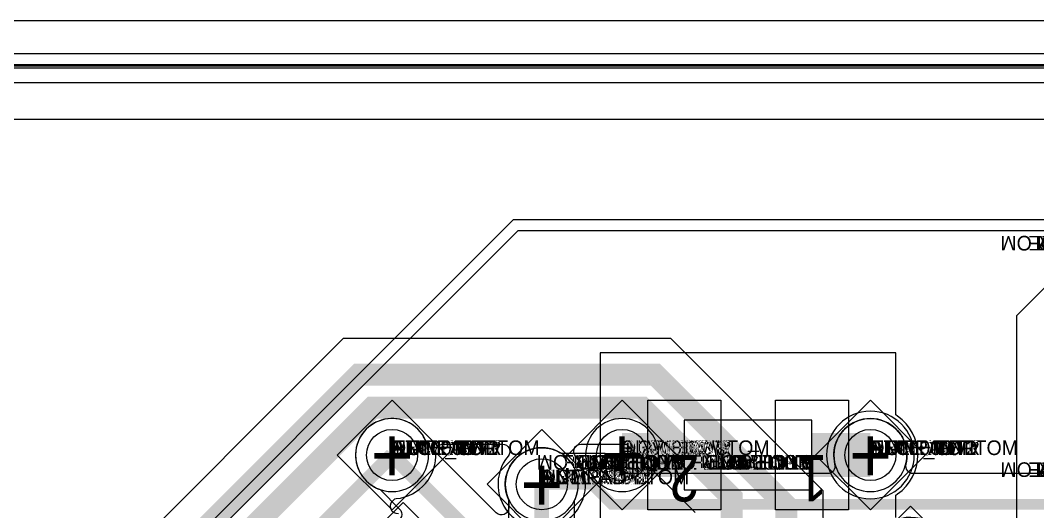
# Model space of a CAD drawing. Extents: x 0 to 323, y 0 to 320.
# Drawn here: x 32.26 to 46.19, y 111.47 to 118.2 of the extents above; entities that cross this region are included whole.
import ezdxf
from ezdxf.enums import TextEntityAlignment as Align

# ---------------------------------------------------------------- set-up
doc = ezdxf.new("R2010")
doc.units = 0
doc.header["$MEASUREMENT"] = 0
doc.layers.get('0').update_dxf_attribs({"linetype": 'CONTINUOUS'})
for name, color, linetype in [('BOARD_GEOMETRY_OUTLINE', 1, 'CONTINUOUS'), ('CDN_FIGURES', 7, 'CONTINUOUS'), ('ETCH_BOTTOM', 7, 'CONTINUOUS'), ('ETCH_GND', 3, 'CONTINUOUS'), ('ETCH_INT1', 4, 'CONTINUOUS'), ('ETCH_INT2', 5, 'CONTINUOUS'), ('ETCH_PWR', 6, 'CONTINUOUS'), ('ETCH_TOP', 2, 'CONTINUOUS'), ('MANUFACTURING_NCLEGEND-1-6', 8, 'CONTINUOUS'), ('PACKAGE_GEOMETRY_ASSEMBLY_TOP', 11, 'CONTINUOUS'), ('PACKAGE_GEOMETRY_PIN_NUMBER', 9, 'CONTINUOUS')]:
    doc.layers.add(name, color=color, linetype=linetype)

# ---------------------------------------------------------------- blocks, each defined once
blk = doc.blocks.new('FIGURE_DIAMOND')
at = {"layer": 'CDN_FIGURES'}
blk.add_lwpolyline([(-0.5, 0), (0, 0.5), (0.5, 0), (0, -0.5)], close=True, dxfattribs=at)
blk = doc.blocks.new('PAD_INFO')
for tag in ['SHAPE_TYPE', 'PAD_HEIGHT', 'PAD_LAYER', 'PAD_TYPE', 'PAD_WIDTH']:
    blk.add_attdef(tag, (0, 0), '', height=0.2)
at = {"flags": 2}
blk.add_attdef('CDN_TYPE', (0, 0), '', height=0.2, dxfattribs=at)
blk = doc.blocks.new('DRILL_INFO')
at = {"flags": 2}
blk.add_attdef('CDN_TYPE', (0, 0), '', height=0.2, dxfattribs=at)
for tag in ['FSHAPE', 'FCHAR', 'DRILL_HEIGHT', 'DIAMETER', 'PLATED', 'DRILL_WIDTH']:
    blk.add_attdef(tag, (0, 0), '', height=0.2)
blk = doc.blocks.new('VIA0700X0300')
at = {"layer": 'ETCH_BOTTOM'}
blk.add_circle((0, 0), 0.35, dxfattribs=at)
at = {"layer": 'ETCH_GND'}
blk.add_circle((0, 0), 0.35, dxfattribs=at)
at = {"layer": 'ETCH_INT1'}
blk.add_circle((0, 0), 0.35, dxfattribs=at)
at = {"layer": 'ETCH_INT2'}
blk.add_circle((0, 0), 0.35, dxfattribs=at)
at = {"layer": 'ETCH_PWR'}
blk.add_circle((0, 0), 0.35, dxfattribs=at)
at = {"layer": 'ETCH_TOP'}
blk.add_circle((0, 0), 0.35, dxfattribs=at)
ref = blk.add_blockref('PAD_INFO', (0, 0))
ref.add_attrib('PAD_LAYER', 'ETCH_TOP', (0, 0), dxfattribs={"height": 0.2})
ref.add_attrib('SHAPE_TYPE', 'NULL', (0, 0), dxfattribs={"height": 0.2})
ref.add_attrib('PAD_TYPE', 'ANTIPAD', (0, 0), dxfattribs={"height": 0.2})
ref.add_attrib('PAD_WIDTH', '0.000000', (0, 0), dxfattribs={"height": 0.2})
ref.add_attrib('PAD_HEIGHT', '0.000000', (0, 0), dxfattribs={"height": 0.2})
ref = blk.add_blockref('PAD_INFO', (0, 0))
ref.add_attrib('PAD_LAYER', 'ETCH_GND', (0, 0), dxfattribs={"height": 0.2})
ref.add_attrib('SHAPE_TYPE', 'NULL', (0, 0), dxfattribs={"height": 0.2})
ref.add_attrib('PAD_TYPE', 'ANTIPAD', (0, 0), dxfattribs={"height": 0.2})
ref.add_attrib('PAD_WIDTH', '0.000000', (0, 0), dxfattribs={"height": 0.2})
ref.add_attrib('PAD_HEIGHT', '0.000000', (0, 0), dxfattribs={"height": 0.2})
ref = blk.add_blockref('PAD_INFO', (0, 0))
ref.add_attrib('PAD_LAYER', 'ETCH_INT1', (0, 0), dxfattribs={"height": 0.2})
ref.add_attrib('SHAPE_TYPE', 'NULL', (0, 0), dxfattribs={"height": 0.2})
ref.add_attrib('PAD_TYPE', 'ANTIPAD', (0, 0), dxfattribs={"height": 0.2})
ref.add_attrib('PAD_WIDTH', '0.000000', (0, 0), dxfattribs={"height": 0.2})
ref.add_attrib('PAD_HEIGHT', '0.000000', (0, 0), dxfattribs={"height": 0.2})
ref = blk.add_blockref('PAD_INFO', (0, 0))
ref.add_attrib('PAD_LAYER', 'ETCH_INT2', (0, 0), dxfattribs={"height": 0.2})
ref.add_attrib('SHAPE_TYPE', 'NULL', (0, 0), dxfattribs={"height": 0.2})
ref.add_attrib('PAD_TYPE', 'ANTIPAD', (0, 0), dxfattribs={"height": 0.2})
ref.add_attrib('PAD_WIDTH', '0.000000', (0, 0), dxfattribs={"height": 0.2})
ref.add_attrib('PAD_HEIGHT', '0.000000', (0, 0), dxfattribs={"height": 0.2})
ref = blk.add_blockref('PAD_INFO', (0, 0))
ref.add_attrib('PAD_LAYER', 'ETCH_PWR', (0, 0), dxfattribs={"height": 0.2})
ref.add_attrib('SHAPE_TYPE', 'NULL', (0, 0), dxfattribs={"height": 0.2})
ref.add_attrib('PAD_TYPE', 'ANTIPAD', (0, 0), dxfattribs={"height": 0.2})
ref.add_attrib('PAD_WIDTH', '0.000000', (0, 0), dxfattribs={"height": 0.2})
ref.add_attrib('PAD_HEIGHT', '0.000000', (0, 0), dxfattribs={"height": 0.2})
ref = blk.add_blockref('PAD_INFO', (0, 0))
ref.add_attrib('PAD_LAYER', 'ETCH_BOTTOM', (0, 0), dxfattribs={"height": 0.2})
ref.add_attrib('SHAPE_TYPE', 'NULL', (0, 0), dxfattribs={"height": 0.2})
ref.add_attrib('PAD_TYPE', 'ANTIPAD', (0, 0), dxfattribs={"height": 0.2})
ref.add_attrib('PAD_WIDTH', '0.000000', (0, 0), dxfattribs={"height": 0.2})
ref.add_attrib('PAD_HEIGHT', '0.000000', (0, 0), dxfattribs={"height": 0.2})
ref = blk.add_blockref('PAD_INFO', (0, 0))
ref.add_attrib('PAD_LAYER', 'ETCH_TOP', (0, 0), dxfattribs={"height": 0.2})
ref.add_attrib('SHAPE_TYPE', 'NULL', (0, 0), dxfattribs={"height": 0.2})
ref.add_attrib('PAD_TYPE', 'THERMAL', (0, 0), dxfattribs={"height": 0.2})
ref.add_attrib('PAD_WIDTH', '0.000000', (0, 0), dxfattribs={"height": 0.2})
ref.add_attrib('PAD_HEIGHT', '0.000000', (0, 0), dxfattribs={"height": 0.2})
ref = blk.add_blockref('PAD_INFO', (0, 0))
ref.add_attrib('PAD_LAYER', 'ETCH_GND', (0, 0), dxfattribs={"height": 0.2})
ref.add_attrib('SHAPE_TYPE', 'NULL', (0, 0), dxfattribs={"height": 0.2})
ref.add_attrib('PAD_TYPE', 'THERMAL', (0, 0), dxfattribs={"height": 0.2})
ref.add_attrib('PAD_WIDTH', '0.000000', (0, 0), dxfattribs={"height": 0.2})
ref.add_attrib('PAD_HEIGHT', '0.000000', (0, 0), dxfattribs={"height": 0.2})
ref = blk.add_blockref('PAD_INFO', (0, 0))
ref.add_attrib('PAD_LAYER', 'ETCH_INT1', (0, 0), dxfattribs={"height": 0.2})
ref.add_attrib('SHAPE_TYPE', 'NULL', (0, 0), dxfattribs={"height": 0.2})
ref.add_attrib('PAD_TYPE', 'THERMAL', (0, 0), dxfattribs={"height": 0.2})
ref.add_attrib('PAD_WIDTH', '0.000000', (0, 0), dxfattribs={"height": 0.2})
ref.add_attrib('PAD_HEIGHT', '0.000000', (0, 0), dxfattribs={"height": 0.2})
ref = blk.add_blockref('PAD_INFO', (0, 0))
ref.add_attrib('PAD_LAYER', 'ETCH_INT2', (0, 0), dxfattribs={"height": 0.2})
ref.add_attrib('SHAPE_TYPE', 'NULL', (0, 0), dxfattribs={"height": 0.2})
ref.add_attrib('PAD_TYPE', 'THERMAL', (0, 0), dxfattribs={"height": 0.2})
ref.add_attrib('PAD_WIDTH', '0.000000', (0, 0), dxfattribs={"height": 0.2})
ref.add_attrib('PAD_HEIGHT', '0.000000', (0, 0), dxfattribs={"height": 0.2})
ref = blk.add_blockref('PAD_INFO', (0, 0))
ref.add_attrib('PAD_LAYER', 'ETCH_PWR', (0, 0), dxfattribs={"height": 0.2})
ref.add_attrib('SHAPE_TYPE', 'NULL', (0, 0), dxfattribs={"height": 0.2})
ref.add_attrib('PAD_TYPE', 'THERMAL', (0, 0), dxfattribs={"height": 0.2})
ref.add_attrib('PAD_WIDTH', '0.000000', (0, 0), dxfattribs={"height": 0.2})
ref.add_attrib('PAD_HEIGHT', '0.000000', (0, 0), dxfattribs={"height": 0.2})
ref = blk.add_blockref('PAD_INFO', (0, 0))
ref.add_attrib('PAD_LAYER', 'ETCH_BOTTOM', (0, 0), dxfattribs={"height": 0.2})
ref.add_attrib('SHAPE_TYPE', 'NULL', (0, 0), dxfattribs={"height": 0.2})
ref.add_attrib('PAD_TYPE', 'THERMAL', (0, 0), dxfattribs={"height": 0.2})
ref.add_attrib('PAD_WIDTH', '0.000000', (0, 0), dxfattribs={"height": 0.2})
ref.add_attrib('PAD_HEIGHT', '0.000000', (0, 0), dxfattribs={"height": 0.2})
ref = blk.add_blockref('PAD_INFO', (0, 0))
ref.add_attrib('PAD_LAYER', 'ETCH_TOP', (0, 0), dxfattribs={"height": 0.2})
ref.add_attrib('SHAPE_TYPE', 'CIRCLE', (0, 0), dxfattribs={"height": 0.2})
ref.add_attrib('PAD_TYPE', 'REGULAR', (0, 0), dxfattribs={"height": 0.2})
ref.add_attrib('PAD_WIDTH', '0.700000', (0, 0), dxfattribs={"height": 0.2})
ref.add_attrib('PAD_HEIGHT', '0.700000', (0, 0), dxfattribs={"height": 0.2})
ref = blk.add_blockref('PAD_INFO', (0, 0))
ref.add_attrib('PAD_LAYER', 'ETCH_GND', (0, 0), dxfattribs={"height": 0.2})
ref.add_attrib('SHAPE_TYPE', 'CIRCLE', (0, 0), dxfattribs={"height": 0.2})
ref.add_attrib('PAD_TYPE', 'REGULAR', (0, 0), dxfattribs={"height": 0.2})
ref.add_attrib('PAD_WIDTH', '0.700000', (0, 0), dxfattribs={"height": 0.2})
ref.add_attrib('PAD_HEIGHT', '0.700000', (0, 0), dxfattribs={"height": 0.2})
ref = blk.add_blockref('PAD_INFO', (0, 0))
ref.add_attrib('PAD_LAYER', 'ETCH_INT1', (0, 0), dxfattribs={"height": 0.2})
ref.add_attrib('SHAPE_TYPE', 'CIRCLE', (0, 0), dxfattribs={"height": 0.2})
ref.add_attrib('PAD_TYPE', 'REGULAR', (0, 0), dxfattribs={"height": 0.2})
ref.add_attrib('PAD_WIDTH', '0.700000', (0, 0), dxfattribs={"height": 0.2})
ref.add_attrib('PAD_HEIGHT', '0.700000', (0, 0), dxfattribs={"height": 0.2})
ref = blk.add_blockref('PAD_INFO', (0, 0))
ref.add_attrib('PAD_LAYER', 'ETCH_INT2', (0, 0), dxfattribs={"height": 0.2})
ref.add_attrib('SHAPE_TYPE', 'CIRCLE', (0, 0), dxfattribs={"height": 0.2})
ref.add_attrib('PAD_TYPE', 'REGULAR', (0, 0), dxfattribs={"height": 0.2})
ref.add_attrib('PAD_WIDTH', '0.700000', (0, 0), dxfattribs={"height": 0.2})
ref.add_attrib('PAD_HEIGHT', '0.700000', (0, 0), dxfattribs={"height": 0.2})
ref = blk.add_blockref('PAD_INFO', (0, 0))
ref.add_attrib('PAD_LAYER', 'ETCH_PWR', (0, 0), dxfattribs={"height": 0.2})
ref.add_attrib('SHAPE_TYPE', 'CIRCLE', (0, 0), dxfattribs={"height": 0.2})
ref.add_attrib('PAD_TYPE', 'REGULAR', (0, 0), dxfattribs={"height": 0.2})
ref.add_attrib('PAD_WIDTH', '0.700000', (0, 0), dxfattribs={"height": 0.2})
ref.add_attrib('PAD_HEIGHT', '0.700000', (0, 0), dxfattribs={"height": 0.2})
ref = blk.add_blockref('PAD_INFO', (0, 0))
ref.add_attrib('PAD_LAYER', 'ETCH_BOTTOM', (0, 0), dxfattribs={"height": 0.2})
ref.add_attrib('SHAPE_TYPE', 'CIRCLE', (0, 0), dxfattribs={"height": 0.2})
ref.add_attrib('PAD_TYPE', 'REGULAR', (0, 0), dxfattribs={"height": 0.2})
ref.add_attrib('PAD_WIDTH', '0.700000', (0, 0), dxfattribs={"height": 0.2})
ref.add_attrib('PAD_HEIGHT', '0.700000', (0, 0), dxfattribs={"height": 0.2})
ref = blk.add_blockref('DRILL_INFO', (0, 0))
ref.add_attrib('DIAMETER', '0.300000', (0, 0), dxfattribs={"height": 0.2})
ref.add_attrib('PLATED', 'PLATED', (0, 0), dxfattribs={"height": 0.2})
ref.add_attrib('FSHAPE', 'DIAMOND', (0, 0), dxfattribs={"height": 0.2})
ref.add_attrib('FCHAR', '+', (0, 0), dxfattribs={"height": 0.2})
ref.add_attrib('DRILL_WIDTH', '1.500000', (0, 0), dxfattribs={"height": 0.2})
ref.add_attrib('DRILL_HEIGHT', '1.500000', (0, 0), dxfattribs={"height": 0.2})
for tag in ['CDN_TYPE', 'PIN']:
    blk.add_attdef(tag, (0, 0), '', height=0.2)
at = {"flags": 2}
for tag in ['PSTKNAME', 'BBV']:
    blk.add_attdef(tag, (0, 0), '', height=0.2, dxfattribs=at)
blk = doc.blocks.new('RC1400X1700TS')
at = {"layer": 'ETCH_TOP'}
blk.add_lwpolyline([(-0.7, -0.85), (-0.7, 0.85), (0.7, 0.85), (0.7, -0.85)], close=True, dxfattribs=at)
ref = blk.add_blockref('PAD_INFO', (0, 0))
ref.add_attrib('PAD_LAYER', 'ETCH_TOP', (0, 0), dxfattribs={"height": 0.2})
ref.add_attrib('SHAPE_TYPE', 'NULL', (0, 0), dxfattribs={"height": 0.2})
ref.add_attrib('PAD_TYPE', 'ANTIPAD', (0, 0), dxfattribs={"height": 0.2})
ref.add_attrib('PAD_WIDTH', '0.000000', (0, 0), dxfattribs={"height": 0.2})
ref.add_attrib('PAD_HEIGHT', '0.000000', (0, 0), dxfattribs={"height": 0.2})
ref = blk.add_blockref('PAD_INFO', (0, 0))
ref.add_attrib('PAD_LAYER', 'ETCH_GND', (0, 0), dxfattribs={"height": 0.2})
ref.add_attrib('SHAPE_TYPE', 'NULL', (0, 0), dxfattribs={"height": 0.2})
ref.add_attrib('PAD_TYPE', 'ANTIPAD', (0, 0), dxfattribs={"height": 0.2})
ref.add_attrib('PAD_WIDTH', '0.000000', (0, 0), dxfattribs={"height": 0.2})
ref.add_attrib('PAD_HEIGHT', '0.000000', (0, 0), dxfattribs={"height": 0.2})
ref = blk.add_blockref('PAD_INFO', (0, 0))
ref.add_attrib('PAD_LAYER', 'ETCH_INT1', (0, 0), dxfattribs={"height": 0.2})
ref.add_attrib('SHAPE_TYPE', 'NULL', (0, 0), dxfattribs={"height": 0.2})
ref.add_attrib('PAD_TYPE', 'ANTIPAD', (0, 0), dxfattribs={"height": 0.2})
ref.add_attrib('PAD_WIDTH', '0.000000', (0, 0), dxfattribs={"height": 0.2})
ref.add_attrib('PAD_HEIGHT', '0.000000', (0, 0), dxfattribs={"height": 0.2})
ref = blk.add_blockref('PAD_INFO', (0, 0))
ref.add_attrib('PAD_LAYER', 'ETCH_INT2', (0, 0), dxfattribs={"height": 0.2})
ref.add_attrib('SHAPE_TYPE', 'NULL', (0, 0), dxfattribs={"height": 0.2})
ref.add_attrib('PAD_TYPE', 'ANTIPAD', (0, 0), dxfattribs={"height": 0.2})
ref.add_attrib('PAD_WIDTH', '0.000000', (0, 0), dxfattribs={"height": 0.2})
ref.add_attrib('PAD_HEIGHT', '0.000000', (0, 0), dxfattribs={"height": 0.2})
ref = blk.add_blockref('PAD_INFO', (0, 0))
ref.add_attrib('PAD_LAYER', 'ETCH_PWR', (0, 0), dxfattribs={"height": 0.2})
ref.add_attrib('SHAPE_TYPE', 'NULL', (0, 0), dxfattribs={"height": 0.2})
ref.add_attrib('PAD_TYPE', 'ANTIPAD', (0, 0), dxfattribs={"height": 0.2})
ref.add_attrib('PAD_WIDTH', '0.000000', (0, 0), dxfattribs={"height": 0.2})
ref.add_attrib('PAD_HEIGHT', '0.000000', (0, 0), dxfattribs={"height": 0.2})
ref = blk.add_blockref('PAD_INFO', (0, 0))
ref.add_attrib('PAD_LAYER', 'ETCH_BOTTOM', (0, 0), dxfattribs={"height": 0.2})
ref.add_attrib('SHAPE_TYPE', 'NULL', (0, 0), dxfattribs={"height": 0.2})
ref.add_attrib('PAD_TYPE', 'ANTIPAD', (0, 0), dxfattribs={"height": 0.2})
ref.add_attrib('PAD_WIDTH', '0.000000', (0, 0), dxfattribs={"height": 0.2})
ref.add_attrib('PAD_HEIGHT', '0.000000', (0, 0), dxfattribs={"height": 0.2})
ref = blk.add_blockref('PAD_INFO', (0, 0))
ref.add_attrib('PAD_LAYER', 'ETCH_TOP', (0, 0), dxfattribs={"height": 0.2})
ref.add_attrib('SHAPE_TYPE', 'NULL', (0, 0), dxfattribs={"height": 0.2})
ref.add_attrib('PAD_TYPE', 'THERMAL', (0, 0), dxfattribs={"height": 0.2})
ref.add_attrib('PAD_WIDTH', '0.000000', (0, 0), dxfattribs={"height": 0.2})
ref.add_attrib('PAD_HEIGHT', '0.000000', (0, 0), dxfattribs={"height": 0.2})
ref = blk.add_blockref('PAD_INFO', (0, 0))
ref.add_attrib('PAD_LAYER', 'ETCH_GND', (0, 0), dxfattribs={"height": 0.2})
ref.add_attrib('SHAPE_TYPE', 'NULL', (0, 0), dxfattribs={"height": 0.2})
ref.add_attrib('PAD_TYPE', 'THERMAL', (0, 0), dxfattribs={"height": 0.2})
ref.add_attrib('PAD_WIDTH', '0.000000', (0, 0), dxfattribs={"height": 0.2})
ref.add_attrib('PAD_HEIGHT', '0.000000', (0, 0), dxfattribs={"height": 0.2})
ref = blk.add_blockref('PAD_INFO', (0, 0))
ref.add_attrib('PAD_LAYER', 'ETCH_INT1', (0, 0), dxfattribs={"height": 0.2})
ref.add_attrib('SHAPE_TYPE', 'NULL', (0, 0), dxfattribs={"height": 0.2})
ref.add_attrib('PAD_TYPE', 'THERMAL', (0, 0), dxfattribs={"height": 0.2})
ref.add_attrib('PAD_WIDTH', '0.000000', (0, 0), dxfattribs={"height": 0.2})
ref.add_attrib('PAD_HEIGHT', '0.000000', (0, 0), dxfattribs={"height": 0.2})
ref = blk.add_blockref('PAD_INFO', (0, 0))
ref.add_attrib('PAD_LAYER', 'ETCH_INT2', (0, 0), dxfattribs={"height": 0.2})
ref.add_attrib('SHAPE_TYPE', 'NULL', (0, 0), dxfattribs={"height": 0.2})
ref.add_attrib('PAD_TYPE', 'THERMAL', (0, 0), dxfattribs={"height": 0.2})
ref.add_attrib('PAD_WIDTH', '0.000000', (0, 0), dxfattribs={"height": 0.2})
ref.add_attrib('PAD_HEIGHT', '0.000000', (0, 0), dxfattribs={"height": 0.2})
ref = blk.add_blockref('PAD_INFO', (0, 0))
ref.add_attrib('PAD_LAYER', 'ETCH_PWR', (0, 0), dxfattribs={"height": 0.2})
ref.add_attrib('SHAPE_TYPE', 'NULL', (0, 0), dxfattribs={"height": 0.2})
ref.add_attrib('PAD_TYPE', 'THERMAL', (0, 0), dxfattribs={"height": 0.2})
ref.add_attrib('PAD_WIDTH', '0.000000', (0, 0), dxfattribs={"height": 0.2})
ref.add_attrib('PAD_HEIGHT', '0.000000', (0, 0), dxfattribs={"height": 0.2})
ref = blk.add_blockref('PAD_INFO', (0, 0))
ref.add_attrib('PAD_LAYER', 'ETCH_BOTTOM', (0, 0), dxfattribs={"height": 0.2})
ref.add_attrib('SHAPE_TYPE', 'NULL', (0, 0), dxfattribs={"height": 0.2})
ref.add_attrib('PAD_TYPE', 'THERMAL', (0, 0), dxfattribs={"height": 0.2})
ref.add_attrib('PAD_WIDTH', '0.000000', (0, 0), dxfattribs={"height": 0.2})
ref.add_attrib('PAD_HEIGHT', '0.000000', (0, 0), dxfattribs={"height": 0.2})
ref = blk.add_blockref('PAD_INFO', (0, 0))
ref.add_attrib('PAD_LAYER', 'ETCH_GND', (0, 0), dxfattribs={"height": 0.2})
ref.add_attrib('SHAPE_TYPE', 'NULL', (0, 0), dxfattribs={"height": 0.2})
ref.add_attrib('PAD_TYPE', 'REGULAR', (0, 0), dxfattribs={"height": 0.2})
ref.add_attrib('PAD_WIDTH', '0.000000', (0, 0), dxfattribs={"height": 0.2})
ref.add_attrib('PAD_HEIGHT', '0.000000', (0, 0), dxfattribs={"height": 0.2})
ref = blk.add_blockref('PAD_INFO', (0, 0))
ref.add_attrib('PAD_LAYER', 'ETCH_INT1', (0, 0), dxfattribs={"height": 0.2})
ref.add_attrib('SHAPE_TYPE', 'NULL', (0, 0), dxfattribs={"height": 0.2})
ref.add_attrib('PAD_TYPE', 'REGULAR', (0, 0), dxfattribs={"height": 0.2})
ref.add_attrib('PAD_WIDTH', '0.000000', (0, 0), dxfattribs={"height": 0.2})
ref.add_attrib('PAD_HEIGHT', '0.000000', (0, 0), dxfattribs={"height": 0.2})
ref = blk.add_blockref('PAD_INFO', (0, 0))
ref.add_attrib('PAD_LAYER', 'ETCH_INT2', (0, 0), dxfattribs={"height": 0.2})
ref.add_attrib('SHAPE_TYPE', 'NULL', (0, 0), dxfattribs={"height": 0.2})
ref.add_attrib('PAD_TYPE', 'REGULAR', (0, 0), dxfattribs={"height": 0.2})
ref.add_attrib('PAD_WIDTH', '0.000000', (0, 0), dxfattribs={"height": 0.2})
ref.add_attrib('PAD_HEIGHT', '0.000000', (0, 0), dxfattribs={"height": 0.2})
ref = blk.add_blockref('PAD_INFO', (0, 0))
ref.add_attrib('PAD_LAYER', 'ETCH_PWR', (0, 0), dxfattribs={"height": 0.2})
ref.add_attrib('SHAPE_TYPE', 'NULL', (0, 0), dxfattribs={"height": 0.2})
ref.add_attrib('PAD_TYPE', 'REGULAR', (0, 0), dxfattribs={"height": 0.2})
ref.add_attrib('PAD_WIDTH', '0.000000', (0, 0), dxfattribs={"height": 0.2})
ref.add_attrib('PAD_HEIGHT', '0.000000', (0, 0), dxfattribs={"height": 0.2})
ref = blk.add_blockref('PAD_INFO', (0, 0))
ref.add_attrib('PAD_LAYER', 'ETCH_BOTTOM', (0, 0), dxfattribs={"height": 0.2})
ref.add_attrib('SHAPE_TYPE', 'NULL', (0, 0), dxfattribs={"height": 0.2})
ref.add_attrib('PAD_TYPE', 'REGULAR', (0, 0), dxfattribs={"height": 0.2})
ref.add_attrib('PAD_WIDTH', '0.000000', (0, 0), dxfattribs={"height": 0.2})
ref.add_attrib('PAD_HEIGHT', '0.000000', (0, 0), dxfattribs={"height": 0.2})
ref = blk.add_blockref('DRILL_INFO', (0, 0))
ref.add_attrib('DIAMETER', '0.000000', (0, 0), dxfattribs={"height": 0.2})
ref.add_attrib('PLATED', 'PLATED', (0, 0), dxfattribs={"height": 0.2})
ref.add_attrib('FSHAPE', 'NULL', (0, 0), dxfattribs={"height": 0.2})
ref.add_attrib('DRILL_WIDTH', '0.000000', (0, 0), dxfattribs={"height": 0.2})
ref.add_attrib('DRILL_HEIGHT', '0.000000', (0, 0), dxfattribs={"height": 0.2})
ref = blk.add_blockref('PAD_INFO', (0, 0))
ref.add_attrib('PAD_LAYER', 'ETCH_TOP', (0, 0), dxfattribs={"height": 0.2})
ref.add_attrib('SHAPE_TYPE', 'RECTANGLE', (0, 0), dxfattribs={"height": 0.2})
ref.add_attrib('PAD_TYPE', 'REGULAR', (0, 0), dxfattribs={"height": 0.2})
ref.add_attrib('PAD_WIDTH', '1.400000', (0, 0), dxfattribs={"height": 0.2})
ref.add_attrib('PAD_HEIGHT', '1.700000', (0, 0), dxfattribs={"height": 0.2})
for tag in ['CDN_TYPE', 'PIN']:
    blk.add_attdef(tag, (0, 0), '', height=0.2)
at = {"flags": 2}
for tag in ['PSTKNAME', 'BBV']:
    blk.add_attdef(tag, (0, 0), '', height=0.2, dxfattribs=at)
blk = doc.blocks.new('F91')
at = {"layer": 'ETCH_TOP'}
ref = blk.add_blockref('RC1400X1700TS', (2, 0), dxfattribs=at)
ref.add_attrib('CDN_TYPE', 'PIN', (0, 0), dxfattribs={"height": 0.2})
ref.add_attrib('PIN', '2', (0, 0), dxfattribs={"height": 0.2})
at = {"flags": 2}
for tag in ['SYMBOL_TYPE', 'CDN_TYPE', 'REFDES']:
    blk.add_attdef(tag, (0, 0), '', height=0.2, dxfattribs=at)
blk = doc.blocks.new('RC1000X1500TS')
at = {"layer": 'ETCH_TOP'}
blk.add_lwpolyline([(-0.5, -0.75), (-0.5, 0.75), (0.5, 0.75), (0.5, -0.75)], close=True, dxfattribs=at)
ref = blk.add_blockref('PAD_INFO', (0, 0))
ref.add_attrib('PAD_LAYER', 'ETCH_TOP', (0, 0), dxfattribs={"height": 0.2})
ref.add_attrib('SHAPE_TYPE', 'NULL', (0, 0), dxfattribs={"height": 0.2})
ref.add_attrib('PAD_TYPE', 'ANTIPAD', (0, 0), dxfattribs={"height": 0.2})
ref.add_attrib('PAD_WIDTH', '0.000000', (0, 0), dxfattribs={"height": 0.2})
ref.add_attrib('PAD_HEIGHT', '0.000000', (0, 0), dxfattribs={"height": 0.2})
ref = blk.add_blockref('PAD_INFO', (0, 0))
ref.add_attrib('PAD_LAYER', 'ETCH_GND', (0, 0), dxfattribs={"height": 0.2})
ref.add_attrib('SHAPE_TYPE', 'NULL', (0, 0), dxfattribs={"height": 0.2})
ref.add_attrib('PAD_TYPE', 'ANTIPAD', (0, 0), dxfattribs={"height": 0.2})
ref.add_attrib('PAD_WIDTH', '0.000000', (0, 0), dxfattribs={"height": 0.2})
ref.add_attrib('PAD_HEIGHT', '0.000000', (0, 0), dxfattribs={"height": 0.2})
ref = blk.add_blockref('PAD_INFO', (0, 0))
ref.add_attrib('PAD_LAYER', 'ETCH_INT1', (0, 0), dxfattribs={"height": 0.2})
ref.add_attrib('SHAPE_TYPE', 'NULL', (0, 0), dxfattribs={"height": 0.2})
ref.add_attrib('PAD_TYPE', 'ANTIPAD', (0, 0), dxfattribs={"height": 0.2})
ref.add_attrib('PAD_WIDTH', '0.000000', (0, 0), dxfattribs={"height": 0.2})
ref.add_attrib('PAD_HEIGHT', '0.000000', (0, 0), dxfattribs={"height": 0.2})
ref = blk.add_blockref('PAD_INFO', (0, 0))
ref.add_attrib('PAD_LAYER', 'ETCH_INT2', (0, 0), dxfattribs={"height": 0.2})
ref.add_attrib('SHAPE_TYPE', 'NULL', (0, 0), dxfattribs={"height": 0.2})
ref.add_attrib('PAD_TYPE', 'ANTIPAD', (0, 0), dxfattribs={"height": 0.2})
ref.add_attrib('PAD_WIDTH', '0.000000', (0, 0), dxfattribs={"height": 0.2})
ref.add_attrib('PAD_HEIGHT', '0.000000', (0, 0), dxfattribs={"height": 0.2})
ref = blk.add_blockref('PAD_INFO', (0, 0))
ref.add_attrib('PAD_LAYER', 'ETCH_PWR', (0, 0), dxfattribs={"height": 0.2})
ref.add_attrib('SHAPE_TYPE', 'NULL', (0, 0), dxfattribs={"height": 0.2})
ref.add_attrib('PAD_TYPE', 'ANTIPAD', (0, 0), dxfattribs={"height": 0.2})
ref.add_attrib('PAD_WIDTH', '0.000000', (0, 0), dxfattribs={"height": 0.2})
ref.add_attrib('PAD_HEIGHT', '0.000000', (0, 0), dxfattribs={"height": 0.2})
ref = blk.add_blockref('PAD_INFO', (0, 0))
ref.add_attrib('PAD_LAYER', 'ETCH_BOTTOM', (0, 0), dxfattribs={"height": 0.2})
ref.add_attrib('SHAPE_TYPE', 'NULL', (0, 0), dxfattribs={"height": 0.2})
ref.add_attrib('PAD_TYPE', 'ANTIPAD', (0, 0), dxfattribs={"height": 0.2})
ref.add_attrib('PAD_WIDTH', '0.000000', (0, 0), dxfattribs={"height": 0.2})
ref.add_attrib('PAD_HEIGHT', '0.000000', (0, 0), dxfattribs={"height": 0.2})
ref = blk.add_blockref('PAD_INFO', (0, 0))
ref.add_attrib('PAD_LAYER', 'ETCH_TOP', (0, 0), dxfattribs={"height": 0.2})
ref.add_attrib('SHAPE_TYPE', 'NULL', (0, 0), dxfattribs={"height": 0.2})
ref.add_attrib('PAD_TYPE', 'THERMAL', (0, 0), dxfattribs={"height": 0.2})
ref.add_attrib('PAD_WIDTH', '0.000000', (0, 0), dxfattribs={"height": 0.2})
ref.add_attrib('PAD_HEIGHT', '0.000000', (0, 0), dxfattribs={"height": 0.2})
ref = blk.add_blockref('PAD_INFO', (0, 0))
ref.add_attrib('PAD_LAYER', 'ETCH_GND', (0, 0), dxfattribs={"height": 0.2})
ref.add_attrib('SHAPE_TYPE', 'NULL', (0, 0), dxfattribs={"height": 0.2})
ref.add_attrib('PAD_TYPE', 'THERMAL', (0, 0), dxfattribs={"height": 0.2})
ref.add_attrib('PAD_WIDTH', '0.000000', (0, 0), dxfattribs={"height": 0.2})
ref.add_attrib('PAD_HEIGHT', '0.000000', (0, 0), dxfattribs={"height": 0.2})
ref = blk.add_blockref('PAD_INFO', (0, 0))
ref.add_attrib('PAD_LAYER', 'ETCH_INT1', (0, 0), dxfattribs={"height": 0.2})
ref.add_attrib('SHAPE_TYPE', 'NULL', (0, 0), dxfattribs={"height": 0.2})
ref.add_attrib('PAD_TYPE', 'THERMAL', (0, 0), dxfattribs={"height": 0.2})
ref.add_attrib('PAD_WIDTH', '0.000000', (0, 0), dxfattribs={"height": 0.2})
ref.add_attrib('PAD_HEIGHT', '0.000000', (0, 0), dxfattribs={"height": 0.2})
ref = blk.add_blockref('PAD_INFO', (0, 0))
ref.add_attrib('PAD_LAYER', 'ETCH_INT2', (0, 0), dxfattribs={"height": 0.2})
ref.add_attrib('SHAPE_TYPE', 'NULL', (0, 0), dxfattribs={"height": 0.2})
ref.add_attrib('PAD_TYPE', 'THERMAL', (0, 0), dxfattribs={"height": 0.2})
ref.add_attrib('PAD_WIDTH', '0.000000', (0, 0), dxfattribs={"height": 0.2})
ref.add_attrib('PAD_HEIGHT', '0.000000', (0, 0), dxfattribs={"height": 0.2})
ref = blk.add_blockref('PAD_INFO', (0, 0))
ref.add_attrib('PAD_LAYER', 'ETCH_PWR', (0, 0), dxfattribs={"height": 0.2})
ref.add_attrib('SHAPE_TYPE', 'NULL', (0, 0), dxfattribs={"height": 0.2})
ref.add_attrib('PAD_TYPE', 'THERMAL', (0, 0), dxfattribs={"height": 0.2})
ref.add_attrib('PAD_WIDTH', '0.000000', (0, 0), dxfattribs={"height": 0.2})
ref.add_attrib('PAD_HEIGHT', '0.000000', (0, 0), dxfattribs={"height": 0.2})
ref = blk.add_blockref('PAD_INFO', (0, 0))
ref.add_attrib('PAD_LAYER', 'ETCH_BOTTOM', (0, 0), dxfattribs={"height": 0.2})
ref.add_attrib('SHAPE_TYPE', 'NULL', (0, 0), dxfattribs={"height": 0.2})
ref.add_attrib('PAD_TYPE', 'THERMAL', (0, 0), dxfattribs={"height": 0.2})
ref.add_attrib('PAD_WIDTH', '0.000000', (0, 0), dxfattribs={"height": 0.2})
ref.add_attrib('PAD_HEIGHT', '0.000000', (0, 0), dxfattribs={"height": 0.2})
ref = blk.add_blockref('PAD_INFO', (0, 0))
ref.add_attrib('PAD_LAYER', 'ETCH_GND', (0, 0), dxfattribs={"height": 0.2})
ref.add_attrib('SHAPE_TYPE', 'NULL', (0, 0), dxfattribs={"height": 0.2})
ref.add_attrib('PAD_TYPE', 'REGULAR', (0, 0), dxfattribs={"height": 0.2})
ref.add_attrib('PAD_WIDTH', '0.000000', (0, 0), dxfattribs={"height": 0.2})
ref.add_attrib('PAD_HEIGHT', '0.000000', (0, 0), dxfattribs={"height": 0.2})
ref = blk.add_blockref('PAD_INFO', (0, 0))
ref.add_attrib('PAD_LAYER', 'ETCH_INT1', (0, 0), dxfattribs={"height": 0.2})
ref.add_attrib('SHAPE_TYPE', 'NULL', (0, 0), dxfattribs={"height": 0.2})
ref.add_attrib('PAD_TYPE', 'REGULAR', (0, 0), dxfattribs={"height": 0.2})
ref.add_attrib('PAD_WIDTH', '0.000000', (0, 0), dxfattribs={"height": 0.2})
ref.add_attrib('PAD_HEIGHT', '0.000000', (0, 0), dxfattribs={"height": 0.2})
ref = blk.add_blockref('PAD_INFO', (0, 0))
ref.add_attrib('PAD_LAYER', 'ETCH_INT2', (0, 0), dxfattribs={"height": 0.2})
ref.add_attrib('SHAPE_TYPE', 'NULL', (0, 0), dxfattribs={"height": 0.2})
ref.add_attrib('PAD_TYPE', 'REGULAR', (0, 0), dxfattribs={"height": 0.2})
ref.add_attrib('PAD_WIDTH', '0.000000', (0, 0), dxfattribs={"height": 0.2})
ref.add_attrib('PAD_HEIGHT', '0.000000', (0, 0), dxfattribs={"height": 0.2})
ref = blk.add_blockref('PAD_INFO', (0, 0))
ref.add_attrib('PAD_LAYER', 'ETCH_PWR', (0, 0), dxfattribs={"height": 0.2})
ref.add_attrib('SHAPE_TYPE', 'NULL', (0, 0), dxfattribs={"height": 0.2})
ref.add_attrib('PAD_TYPE', 'REGULAR', (0, 0), dxfattribs={"height": 0.2})
ref.add_attrib('PAD_WIDTH', '0.000000', (0, 0), dxfattribs={"height": 0.2})
ref.add_attrib('PAD_HEIGHT', '0.000000', (0, 0), dxfattribs={"height": 0.2})
ref = blk.add_blockref('PAD_INFO', (0, 0))
ref.add_attrib('PAD_LAYER', 'ETCH_BOTTOM', (0, 0), dxfattribs={"height": 0.2})
ref.add_attrib('SHAPE_TYPE', 'NULL', (0, 0), dxfattribs={"height": 0.2})
ref.add_attrib('PAD_TYPE', 'REGULAR', (0, 0), dxfattribs={"height": 0.2})
ref.add_attrib('PAD_WIDTH', '0.000000', (0, 0), dxfattribs={"height": 0.2})
ref.add_attrib('PAD_HEIGHT', '0.000000', (0, 0), dxfattribs={"height": 0.2})
ref = blk.add_blockref('DRILL_INFO', (0, 0))
ref.add_attrib('DIAMETER', '0.000000', (0, 0), dxfattribs={"height": 0.2})
ref.add_attrib('PLATED', 'PLATED', (0, 0), dxfattribs={"height": 0.2})
ref.add_attrib('FSHAPE', 'NULL', (0, 0), dxfattribs={"height": 0.2})
ref.add_attrib('DRILL_WIDTH', '0.000000', (0, 0), dxfattribs={"height": 0.2})
ref.add_attrib('DRILL_HEIGHT', '0.000000', (0, 0), dxfattribs={"height": 0.2})
ref = blk.add_blockref('PAD_INFO', (0, 0))
ref.add_attrib('PAD_LAYER', 'ETCH_TOP', (0, 0), dxfattribs={"height": 0.2})
ref.add_attrib('SHAPE_TYPE', 'RECTANGLE', (0, 0), dxfattribs={"height": 0.2})
ref.add_attrib('PAD_TYPE', 'REGULAR', (0, 0), dxfattribs={"height": 0.2})
ref.add_attrib('PAD_WIDTH', '1.000000', (0, 0), dxfattribs={"height": 0.2})
ref.add_attrib('PAD_HEIGHT', '1.500000', (0, 0), dxfattribs={"height": 0.2})
for tag in ['CDN_TYPE', 'PIN']:
    blk.add_attdef(tag, (0, 0), '', height=0.2)
at = {"flags": 2}
for tag in ['PSTKNAME', 'BBV']:
    blk.add_attdef(tag, (0, 0), '', height=0.2, dxfattribs=at)
blk = doc.blocks.new('F56')
at = {"layer": 'PACKAGE_GEOMETRY_ASSEMBLY_TOP'}
blk.add_lwpolyline([(0, -0.475), (1.75, -0.475), (1.75, 0.475), (0, 0.475)], close=True, dxfattribs=at)
at = {"layer": 'ETCH_TOP'}
ref = blk.add_blockref('RC1000X1500TS', (0, 0), dxfattribs=at)
ref.add_attrib('CDN_TYPE', 'PIN', (0, 0), dxfattribs={"height": 0.2})
ref.add_attrib('PIN', '1', (0, 0), dxfattribs={"height": 0.2})
ref = blk.add_blockref('RC1000X1500TS', (1.75, 0), dxfattribs=at)
ref.add_attrib('CDN_TYPE', 'PIN', (0, 0), dxfattribs={"height": 0.2})
ref.add_attrib('PIN', '2', (0, 0), dxfattribs={"height": 0.2})
at = {"flags": 2}
for tag in ['SYMBOL_TYPE', 'CDN_TYPE', 'REFDES']:
    blk.add_attdef(tag, (0, 0), '', height=0.2, dxfattribs=at)

msp = doc.modelspace()

# ---------------------------------------------------------------- linework, layer by layer
at = {"layer": 'BOARD_GEOMETRY_OUTLINE'}
msp.add_lwpolyline([(0, 116.6), (0, 118.2), (190.2, 118.2), (190.2, 0), (0, 0), (0, 118.2)], dxfattribs=at)
at = {"layer": 'ETCH_BOTTOM'}
msp.add_lwpolyline([(0.135, 0.375), (0.135, 117.746), (189.669, 117.746), (189.669, 0.375)], close=True, dxfattribs=at)
for points, format in [([(30.15, 107.313), (36.687, 113.85), (41.163, 113.85), (43.25, 111.763), (43.25, 111.4, 0.434609), (43.358, 111.299, -0.209232), (43.812, 111.137, 0.453132), (43.963, 111.151, -0.451527), (44.859, 111.239), (44.874, 111.225), (58.821, 111.225), (59.366, 111.77), (90.294, 111.77)], "xyb"), ([(78.25, 101.15, 0.3, 0.3, 0), (78.25, 101.2, 0.3, 0.3, 0), (78.9, 101.85, 0.3, 0.3, 0), (78.9, 104.819, 0.3, 0.3, 0), (78.519, 105.2, 0.3, 0.3, 0), (70.75, 105.2, 0.3, 0.3, 0), (66.25, 100.7, 0.3, 0.3, 0), (54.981, 100.7, 0.3, 0.3, 0), (47.731, 107.95, 0.3, 0.3, 0), (45.231, 107.95, 0.3, 0.3, 0), (42.75, 110.431, 0.3, 0.3, 0), (42.75, 111.556, 0.3, 0.3, 0), (40.956, 113.35, 0.3, 0.3, 0), (36.894, 113.35, 0.3, 0.3, 0), (30.65, 107.106, 0.3, 0.3, 0), (30.65, 90.6, 0.3, 0.3, 0), (23.9, 83.85, 0.3, 0.3, 0)], "xyseb"), ([(78.25, 104.55, 0.3, 0.3, 0), (70.736, 104.55, 0.3, 0.3, 0), (66.436, 100.25, 0.3, 0.3, 0), (54.794, 100.25, 0.3, 0.3, 0), (47.544, 107.5, 0.3, 0.3, 0), (45.044, 107.5, 0.3, 0.3, 0), (42, 110.544, 0.3, 0.3, 0), (42, 111.669, 0.3, 0.3, 0), (40.769, 112.9, 0.3, 0.3, 0), (37.081, 112.9, 0.3, 0.3, 0), (32.25, 108.069, 0.3, 0.3, 0), (32.25, 89.85, 0.3, 0.3, 0), (27.8, 85.4, 0.3, 0.3, 0)], "xyseb"), ([(24.05, 82.15, 0.2, 0.2, 0), (26.7, 84.8, 0.2, 0.2, 0), (28.049, 84.8, 0.2, 0.2, 0), (28.4, 85.151, 0.2, 0.2, 0), (28.4, 85.434, 0.2, 0.2, 0), (34.75, 91.784, 0.2, 0.2, 0), (34.75, 109.65, 0.2, 0.2, 0), (37.35, 112.25, 0.2, 0.2, 0)], "xyseb"), ([(37.438, 111.447, -0.706344), (37.356, 111.62), (37.387, 111.651), (37.406, 111.653, 0.407372), (37.949, 112.291, -0.434609), (38.05, 112.4), (38.861, 112.4, -0.635346), (38.939, 112.234, 2.132198), (39.861, 112.234, -0.635346), (39.939, 112.4), (40.562, 112.4), (41.5, 111.462)], "xyb")]:
    msp.add_lwpolyline(points, format=format, dxfattribs=at)
msp.add_lwpolyline([(43.9, 112.85, 1), (43.9, 111.65, 1)], format="xyb", close=True, dxfattribs=at)
at = {"layer": 'ETCH_GND'}
msp.add_lwpolyline([(189.5, 0.35), (0.1, 0.35), (0.1, 117.55), (189.5, 117.55)], close=True, dxfattribs=at)
for points in [[(37.85, 112.25, 1), (36.85, 112.25, 1)], [(44.4, 112.25, 1), (43.4, 112.25, 1)], [(39.9, 111.85, 1), (38.9, 111.85, 1)]]:
    msp.add_lwpolyline(points, format="xyb", close=True, dxfattribs=at)
at = {"layer": 'ETCH_INT1'}
msp.add_lwpolyline([(189.747, 0.331), (0.416, 0.331), (0.416, 117.577), (189.747, 117.577)], close=True, dxfattribs=at)
for points in [[(27.1, 76.908), (27.1, 78.512), (27.08, 78.527, -0.487563), (27.08, 79.473), (27.1, 79.488), (27.1, 93.262, 0.610973), (26.939, 93.345, -1.951459), (26.939, 95.455, 0.610973), (27.1, 95.538), (27.1, 103.562), (39.013, 115.475), (54.645, 115.475), (54.66, 115.496, -0.517562), (55.64, 115.496), (55.655, 115.475), (168.313, 115.475)], [(27.25, 78.407, -0.462913), (27.368, 78.507, 1.180185), (27.368, 79.493, -0.462913), (27.25, 79.593), (27.25, 84.999, -0.688822), (27.427, 85.067, 2.620502), (27.427, 85.733, -0.688822), (27.25, 85.801), (27.25, 93.856), (27.255, 93.867, 0.2342), (27.255, 94.933), (27.25, 94.944), (27.25, 103.5), (39.075, 115.325), (54.553, 115.325, -0.450278), (54.654, 115.211, 1.131339), (55.646, 115.211, -0.450278), (55.747, 115.325), (168.375, 115.325)]]:
    msp.add_lwpolyline(points, format="xyb", dxfattribs=at)
for points in [[(37.85, 112.25, 1), (36.85, 112.25, 1)], [(41, 112.25, 1), (40, 112.25, 1)], [(44.4, 112.25, 1), (43.4, 112.25, 1)], [(39.9, 111.85, 1), (38.9, 111.85, 1)]]:
    msp.add_lwpolyline(points, format="xyb", close=True, dxfattribs=at)
at = {"layer": 'ETCH_INT2'}
msp.add_lwpolyline([(189.88, 0.665), (0.485, 0.665), (0.485, 117.596), (189.88, 117.596)], close=True, dxfattribs=at)
msp.add_lwpolyline([(37.85, 112.25, 1), (36.85, 112.25, 1)], format="xyb", close=True, dxfattribs=at)
for points, format in [([(38.95, 77.715), (38.95, 89.337), (37, 91.287), (37, 105.835), (38.95, 107.785), (38.95, 111.632), (38.945, 111.642, -0.732217), (39.652, 112.282), (39.664, 112.275), (40.263, 112.275), (40.538, 112), (43.317, 112, 0.489187), (43.415, 112.126, -1.286813), (44.385, 112.126, 0.489187), (44.483, 112), (54.55, 112, 0.422331), (54.652, 112.104, -1.096148), (55.648, 112.104, 0.422331), (55.749, 112), (74.822, 112, 0.683673)], "xyb"), ([(100.8, 111.65, 0.15, 0.15, 0), (99.825, 112.625, 0.15, 0.15, 0), (92.825, 112.625, 0.15, 0.15, 0), (91.775, 111.575, 0.15, 0.15, 0), (40.362, 111.575, 0.15, 0.15, 0), (40.087, 111.85, 0.15, 0.15, 0), (39.4, 111.85, 0.15, 0.15, 0)], "xyseb"), ([(52.65, 65.4, 0.2, 0.2, 0), (48.35, 69.7, 0.2, 0.2, 0), (47.601, 69.7, 0.2, 0.2, 0), (39.4, 77.901, 0.2, 0.2, 0), (39.4, 89.523, 0.2, 0.2, 0), (37.45, 91.474, 0.2, 0.2, 0), (37.45, 105.649, 0.2, 0.2, 0), (39.4, 107.599, 0.2, 0.2, 0), (39.4, 111.85, 0.2, 0.2, 0)], "xyseb")]:
    msp.add_lwpolyline(points, format=format, dxfattribs=at)
at = {"layer": 'ETCH_PWR'}
msp.add_lwpolyline([(0.25, 36.85), (0.25, 117.35), (188.75, 117.35)], dxfattribs=at)
for points in [[(37.85, 112.25, 1), (36.85, 112.25, 1)], [(41, 112.25, 1), (40, 112.25, 1)], [(39.9, 111.85, 1), (38.9, 111.85, 1)]]:
    msp.add_lwpolyline(points, format="xyb", close=True, dxfattribs=at)
at = {"layer": 'ETCH_TOP'}
for points in [[(1.266, 116.848), (46.35, 116.848)], [(46.35, 114.607), (45.9, 114.157), (45.9, 108.65)]]:
    msp.add_lwpolyline(points, dxfattribs=at)
for points, format in [([(44.25, 111.393), (44.25, 111.702), (44.272, 111.717, 0.521865), (44.272, 112.783), (44.25, 112.798), (44.25, 113.65), (40.2, 113.65), (40.2, 110.75)], "xyb"), ([(39.85, 110.75), (39.85, 111.632), (39.855, 111.642, 1.557729), (38.945, 111.642), (38.95, 111.632), (38.95, 111.531, -0.668179), (38.777, 111.46), (37.823, 112.414), (37.819, 112.424, 1.557686), (37.176, 111.781), (37.186, 111.777), (37.452, 111.511, -0.597971), (37.401, 111.34, 0.794002)], "xyb"), ([(41.35, 112.25, 0.6, 0.6, 0), (40.5, 112.25, 0.6, 0.6, 0)], "xyseb"), ([(43.1, 112.25, 0.6, 0.6, 0), (43.9, 112.25, 0.6, 0.6, 0)], "xyseb"), ([(38.9, 109.25, 0.2, 0.2, 0), (38.9, 110.7, 0.2, 0.2, 0), (37.35, 112.25, 0.2, 0.2, 0)], "xyseb"), ([(39.4, 109.25, 0.2, 0.2, 0), (39.4, 111.85, 0.2, 0.2, 0)], "xyseb")]:
    msp.add_lwpolyline(points, format=format, dxfattribs=at)

# ---------------------------------------------------------------- block references
at = {"rotation": 180}
for name, p in [('F91', (49.7, 115.25)), ('F91', (49.7, 112.15)), ('F56', (43.1, 112.25))]:
    msp.add_blockref(name, p, dxfattribs=at)
at = {"layer": 'ETCH_TOP'}
for p in [(37.35, 112.25), (43.9, 112.25), (40.5, 112.25), (39.4, 111.85)]:
    msp.add_blockref('VIA0700X0300', p, dxfattribs=at)
at = {"layer": 'MANUFACTURING_NCLEGEND-1-6', "xscale": 1.5, "yscale": 1.5}
for p in [(37.35, 112.25), (40.5, 112.25), (43.9, 112.25), (39.4, 111.85), (37.5, 110.85), (44.45, 110.8)]:
    msp.add_blockref('FIGURE_DIAMOND', p, dxfattribs=at)

# ---------------------------------------------------------------- texts
at = {"layer": 'MANUFACTURING_NCLEGEND-1-6'}
for p in [(37.35, 112.25), (40.5, 112.25), (43.9, 112.25), (39.4, 111.85)]:
    msp.add_text('+', height=0.75, dxfattribs=at).set_placement(p, align=Align.MIDDLE_CENTER)
at = {"layer": 'PACKAGE_GEOMETRY_PIN_NUMBER', "width": 0.88}
for s, p in [('2', (41.35, 112.25)), ('1', (43.1, 112.25))]:
    msp.add_text(s, height=0.635, rotation=180, dxfattribs=at).set_placement(p, align=Align.CENTER)

doc.saveas('drawing.dxf')
